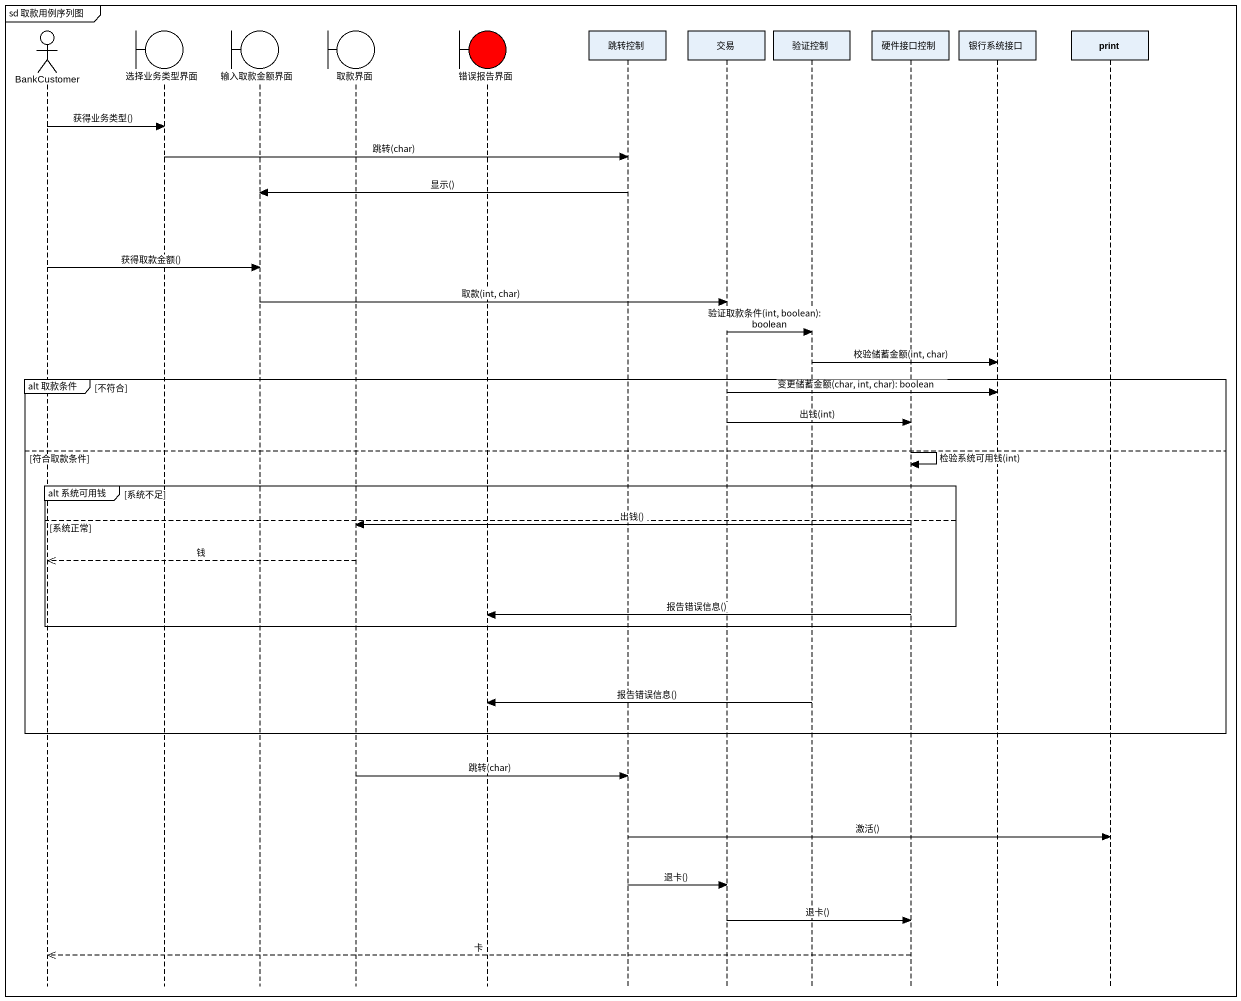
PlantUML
@startuml
mainframe sd 取款用例序列图
hide footbox
actor BankCustomer
boundary 选择业务类型界面
boundary 输入取款金额界面
boundary 取款界面
boundary 错误报告界面 #FF0000
participant 跳转控制
participant 交易
participant 验证控制
participant 硬件接口控制
participant 银行系统接口
participant print

BankCustomer -> 选择业务类型界面 : 获得业务类型()
选择业务类型界面 -> 跳转控制 : 跳转(char)
跳转控制 -> 输入取款金额界面 : 显示()
BankCustomer -> 输入取款金额界面 : 获得取款金额()
输入取款金额界面 -> 交易 : 取款(int, char)
交易 -> 验证控制 : 验证取款条件(int, boolean): boolean
验证控制 -> 银行系统接口 : 校验储蓄金额(int, char)
group alt 取款条件 [不符合]
  交易 -> 银行系统接口 : 变更储蓄金额(char, int, char): boolean
  交易 -> 硬件接口控制 : 出钱(int)
else 符合取款条件
  硬件接口控制 -> 硬件接口控制 : 检验系统可用钱(int)
  group alt 系统可用钱 [系统不足]
  else 系统正常
    硬件接口控制 -> 取款界面 : 出钱()
    取款界面 -->> BankCustomer : 钱
    硬件接口控制 -> 错误报告界面 : 报告错误信息()
  end
  验证控制 -> 错误报告界面 : 报告错误信息()
end
取款界面 -> 跳转控制 : 跳转(char)
跳转控制 -> print : 激活()
跳转控制 -> 交易 : 退卡()
交易 -> 硬件接口控制 : 退卡()
硬件接口控制 -->> BankCustomer : 卡
@enduml
